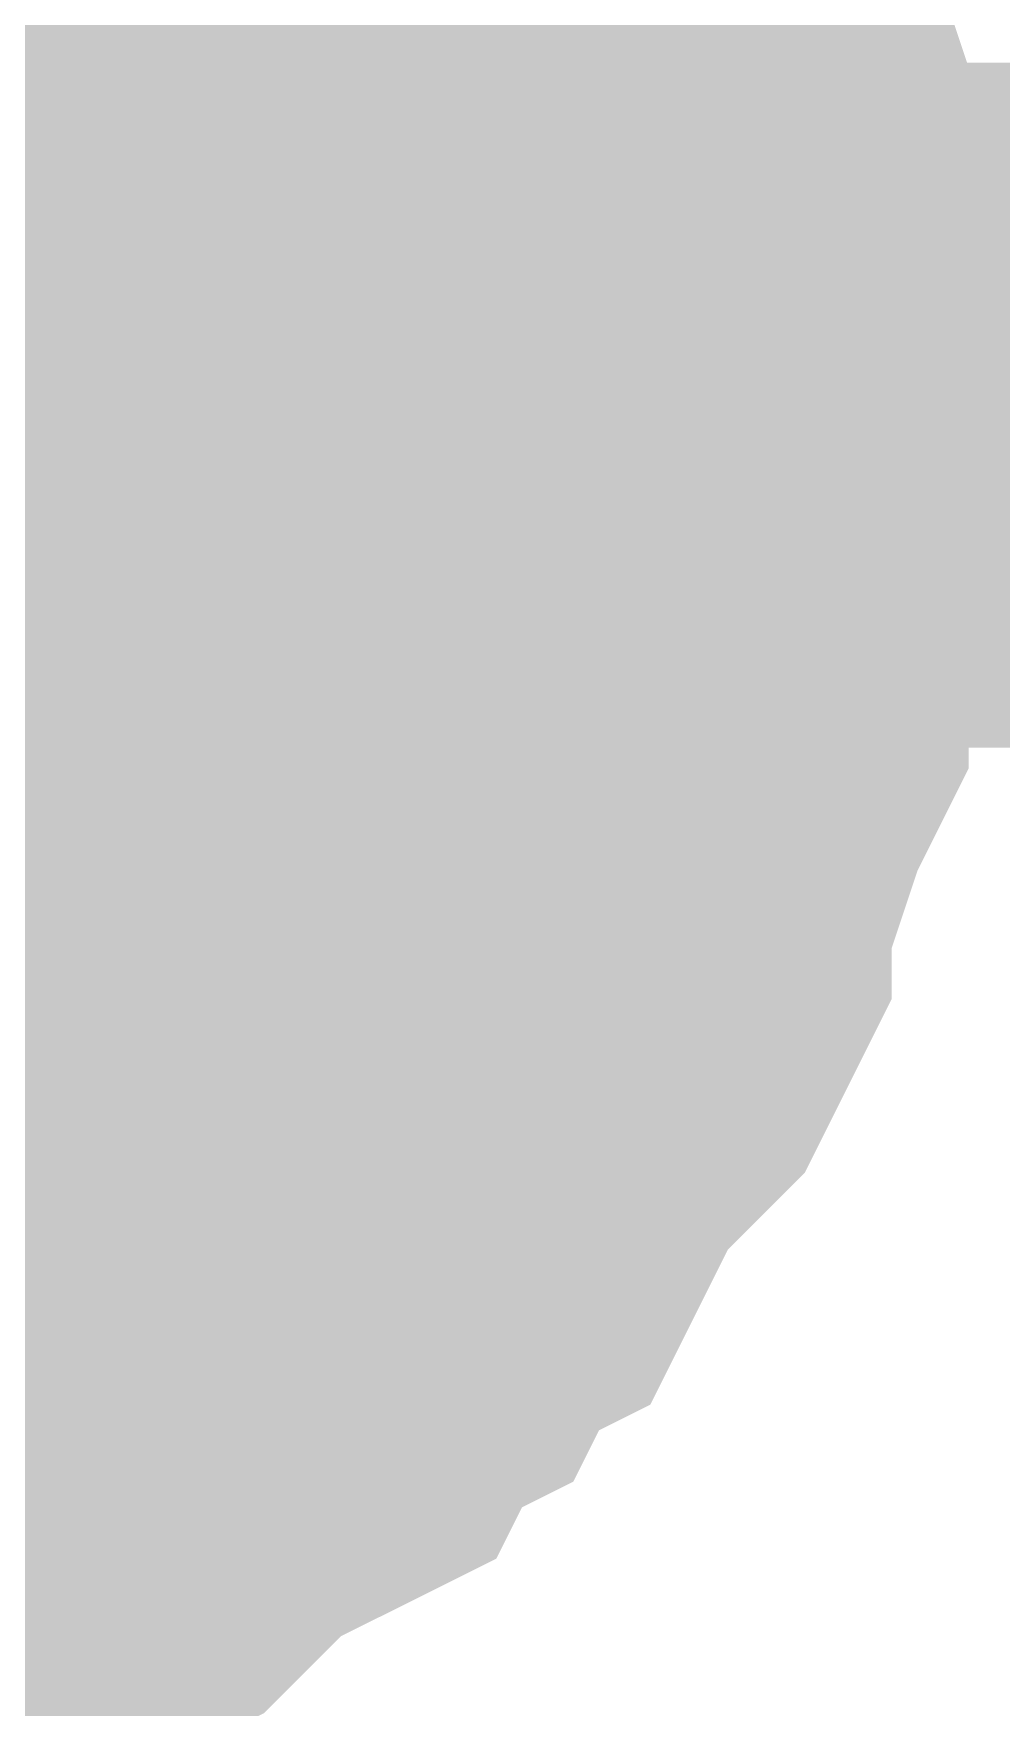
# Model space of a CAD drawing. Header units: inches. Extents: x 0 to 22.3, y 0 to 15.7.
# Drawn here: x 1.10948 to 1.12615, y 4.6774 to 4.70624 of the extents above; entities that cross this region are included whole.
import ezdxf

# ---------------------------------------------------------------- set-up
doc = ezdxf.new("R2010")
doc.units = ezdxf.units.IN
doc.header["$MEASUREMENT"] = 0
doc.layers.add('Sheet', color=255, linetype='Continuous')

msp = doc.modelspace()

# ---------------------------------------------------------------- linework, layer by layer
at = {"layer": 'Sheet'}
msp.add_lwpolyline([(1.09, 4.7, 0.02, 0.02, 1), (1.11, 4.7, 0.02, 0.02, 1)], format="xyseb", close=True, dxfattribs=at)
for points in [[(1.115707, 4.712652, 0.0118, 0.0118, 0), (1.116149, 4.711768, 0.0118, 0.0118, 0), (1.116591, 4.711326, 0.0118, 0.0118, 0), (1.117475, 4.710442, 0.0118, 0.0118, 0), (1.117917, 4.709558, 0.0118, 0.0118, 0), (1.118359, 4.708674, 0.0118, 0.0118, 0), (1.118359, 4.70779, 0.0118, 0.0118, 0), (1.118802, 4.706906, 0.0118, 0.0118, 0), (1.119244, 4.706022, 0.0118, 0.0118, 0), (1.119686, 4.704696, 0.0118, 0.0118, 0), (1.119686, 4.703812, 0.0118, 0.0118, 0), (1.119686, 4.702928, 0.0118, 0.0118, 0), (1.120128, 4.702044, 0.0118, 0.0118, 0), (1.120128, 4.700718, 0.0118, 0.0118, 0), (1.120128, 4.699834, 0.0118, 0.0118, 0)], [(1.115707, 4.712652, 0.0118, 0.0118, 0), (1.116149, 4.711768, 0.0118, 0.0118, 0), (1.116591, 4.711326, 0.0118, 0.0118, 0), (1.117475, 4.710442, 0.0118, 0.0118, 0), (1.117917, 4.709558, 0.0118, 0.0118, 0), (1.118359, 4.708674, 0.0118, 0.0118, 0), (1.118359, 4.70779, 0.0118, 0.0118, 0), (1.118802, 4.706906, 0.0118, 0.0118, 0), (1.119244, 4.706022, 0.0118, 0.0118, 0), (1.119686, 4.704696, 0.0118, 0.0118, 0), (1.119686, 4.703812, 0.0118, 0.0118, 0), (1.119686, 4.702928, 0.0118, 0.0118, 0), (1.120128, 4.702044, 0.0118, 0.0118, 0), (1.120128, 4.700718, 0.0118, 0.0118, 0), (1.120128, 4.699834, 0.0118, 0.0118, 0)], [(1.115707, 4.712652, 0.0118, 0.0118, 0), (1.116149, 4.711768, 0.0118, 0.0118, 0), (1.116591, 4.711326, 0.0118, 0.0118, 0), (1.117475, 4.710442, 0.0118, 0.0118, 0), (1.117917, 4.709558, 0.0118, 0.0118, 0), (1.118359, 4.708674, 0.0118, 0.0118, 0), (1.118359, 4.70779, 0.0118, 0.0118, 0), (1.118802, 4.706906, 0.0118, 0.0118, 0), (1.119244, 4.706022, 0.0118, 0.0118, 0), (1.119686, 4.704696, 0.0118, 0.0118, 0), (1.119686, 4.703812, 0.0118, 0.0118, 0), (1.119686, 4.702928, 0.0118, 0.0118, 0), (1.120128, 4.702044, 0.0118, 0.0118, 0), (1.120128, 4.700718, 0.0118, 0.0118, 0), (1.120128, 4.699834, 0.0118, 0.0118, 0)], [(1.115707, 4.712652, 0.0118, 0.0118, 0), (1.116149, 4.711768, 0.0118, 0.0118, 0), (1.116591, 4.711326, 0.0118, 0.0118, 0), (1.117475, 4.710442, 0.0118, 0.0118, 0), (1.117917, 4.709558, 0.0118, 0.0118, 0), (1.118359, 4.708674, 0.0118, 0.0118, 0), (1.118359, 4.70779, 0.0118, 0.0118, 0), (1.118802, 4.706906, 0.0118, 0.0118, 0), (1.119244, 4.706022, 0.0118, 0.0118, 0), (1.119686, 4.704696, 0.0118, 0.0118, 0), (1.119686, 4.703812, 0.0118, 0.0118, 0), (1.119686, 4.702928, 0.0118, 0.0118, 0), (1.120128, 4.702044, 0.0118, 0.0118, 0), (1.120128, 4.700718, 0.0118, 0.0118, 0), (1.120128, 4.699834, 0.0118, 0.0118, 0)], [(1.115707, 4.712652, 0.0118, 0.0118, 0), (1.116149, 4.711768, 0.0118, 0.0118, 0), (1.116591, 4.711326, 0.0118, 0.0118, 0), (1.117475, 4.710442, 0.0118, 0.0118, 0), (1.117917, 4.709558, 0.0118, 0.0118, 0), (1.118359, 4.708674, 0.0118, 0.0118, 0), (1.118359, 4.70779, 0.0118, 0.0118, 0), (1.118802, 4.706906, 0.0118, 0.0118, 0), (1.119244, 4.706022, 0.0118, 0.0118, 0), (1.119686, 4.704696, 0.0118, 0.0118, 0), (1.119686, 4.703812, 0.0118, 0.0118, 0), (1.119686, 4.702928, 0.0118, 0.0118, 0), (1.120128, 4.702044, 0.0118, 0.0118, 0), (1.120128, 4.700718, 0.0118, 0.0118, 0), (1.120128, 4.699834, 0.0118, 0.0118, 0)], [(1.115707, 4.712652, 0.0118, 0.0118, 0), (1.116149, 4.711768, 0.0118, 0.0118, 0), (1.116591, 4.711326, 0.0118, 0.0118, 0), (1.117475, 4.710442, 0.0118, 0.0118, 0), (1.117917, 4.709558, 0.0118, 0.0118, 0), (1.118359, 4.708674, 0.0118, 0.0118, 0), (1.118359, 4.70779, 0.0118, 0.0118, 0), (1.118802, 4.706906, 0.0118, 0.0118, 0), (1.119244, 4.706022, 0.0118, 0.0118, 0), (1.119686, 4.704696, 0.0118, 0.0118, 0), (1.119686, 4.703812, 0.0118, 0.0118, 0), (1.119686, 4.702928, 0.0118, 0.0118, 0), (1.120128, 4.702044, 0.0118, 0.0118, 0), (1.120128, 4.700718, 0.0118, 0.0118, 0), (1.120128, 4.699834, 0.0118, 0.0118, 0)], [(1.118359, 4.708674, 0.0039, 0.0039, 0), (1.118359, 4.70779, 0.0039, 0.0039, 0), (1.118802, 4.706906, 0.0039, 0.0039, 0), (1.119244, 4.706022, 0.0039, 0.0039, 0), (1.119686, 4.704696, 0.0039, 0.0039, 0), (1.119686, 4.703812, 0.0039, 0.0039, 0), (1.119686, 4.702928, 0.0039, 0.0039, 0), (1.120128, 4.702044, 0.0039, 0.0039, 0), (1.120128, 4.700718, 0.0039, 0.0039, 0), (1.120128, 4.699834, 0.0039, 0.0039, 0)], [(1.118359, 4.708674, 0.0039, 0.0039, 0), (1.118359, 4.70779, 0.0039, 0.0039, 0), (1.118802, 4.706906, 0.0039, 0.0039, 0), (1.119244, 4.706022, 0.0039, 0.0039, 0), (1.119686, 4.704696, 0.0039, 0.0039, 0), (1.119686, 4.703812, 0.0039, 0.0039, 0), (1.119686, 4.702928, 0.0039, 0.0039, 0), (1.120128, 4.702044, 0.0039, 0.0039, 0), (1.120128, 4.700718, 0.0039, 0.0039, 0), (1.120128, 4.699834, 0.0039, 0.0039, 0)], [(1.118359, 4.708674, 0.0039, 0.0039, 0), (1.118359, 4.70779, 0.0039, 0.0039, 0), (1.118802, 4.706906, 0.0039, 0.0039, 0), (1.119244, 4.706022, 0.0039, 0.0039, 0), (1.119686, 4.704696, 0.0039, 0.0039, 0), (1.119686, 4.703812, 0.0039, 0.0039, 0), (1.119686, 4.702928, 0.0039, 0.0039, 0), (1.120128, 4.702044, 0.0039, 0.0039, 0), (1.120128, 4.700718, 0.0039, 0.0039, 0), (1.120128, 4.699834, 0.0039, 0.0039, 0)], [(1.118359, 4.708674, 0.0039, 0.0039, 0), (1.118359, 4.70779, 0.0039, 0.0039, 0), (1.118802, 4.706906, 0.0039, 0.0039, 0), (1.119244, 4.706022, 0.0039, 0.0039, 0), (1.119686, 4.704696, 0.0039, 0.0039, 0), (1.119686, 4.703812, 0.0039, 0.0039, 0), (1.119686, 4.702928, 0.0039, 0.0039, 0), (1.120128, 4.702044, 0.0039, 0.0039, 0), (1.120128, 4.700718, 0.0039, 0.0039, 0), (1.120128, 4.699834, 0.0039, 0.0039, 0)], [(1.118359, 4.708674, 0.0039, 0.0039, 0), (1.118359, 4.70779, 0.0039, 0.0039, 0), (1.118802, 4.706906, 0.0039, 0.0039, 0), (1.119244, 4.706022, 0.0039, 0.0039, 0), (1.119686, 4.704696, 0.0039, 0.0039, 0), (1.119686, 4.703812, 0.0039, 0.0039, 0), (1.119686, 4.702928, 0.0039, 0.0039, 0), (1.120128, 4.702044, 0.0039, 0.0039, 0), (1.120128, 4.700718, 0.0039, 0.0039, 0), (1.120128, 4.699834, 0.0039, 0.0039, 0)], [(1.118359, 4.708674, 0.0039, 0.0039, 0), (1.118359, 4.70779, 0.0039, 0.0039, 0), (1.118802, 4.706906, 0.0039, 0.0039, 0), (1.119244, 4.706022, 0.0039, 0.0039, 0), (1.119686, 4.704696, 0.0039, 0.0039, 0), (1.119686, 4.703812, 0.0039, 0.0039, 0), (1.119686, 4.702928, 0.0039, 0.0039, 0), (1.120128, 4.702044, 0.0039, 0.0039, 0), (1.120128, 4.700718, 0.0039, 0.0039, 0), (1.120128, 4.699834, 0.0039, 0.0039, 0)], [(1.100236, 4.699834, 0.0118, 0.0118, 0), (1.700083, 4.699834, 0.0118, 0.0118, 0), (1.700083, 3.900248, 0.0118, 0.0118, 0), (2.000228, 3.900248, 0.0118, 0.0118, 0), (3.000121, 3.900248, 0.0118, 0.0118, 0), (3.000121, 4.000141, 0.0118, 0.0118, 0)], [(1.120128, 4.699834, 0.0118, 0.0118, 0), (1.120128, 4.69895, 0.0118, 0.0118, 0), (1.120128, 4.697624, 0.0118, 0.0118, 0), (1.119686, 4.69674, 0.0118, 0.0118, 0), (1.119686, 4.695856, 0.0118, 0.0118, 0), (1.119686, 4.694972, 0.0118, 0.0118, 0), (1.119244, 4.694088, 0.0118, 0.0118, 0), (1.118802, 4.692762, 0.0118, 0.0118, 0), (1.118359, 4.691878, 0.0118, 0.0118, 0), (1.118359, 4.690994, 0.0118, 0.0118, 0), (1.117917, 4.69011, 0.0118, 0.0118, 0), (1.117475, 4.689668, 0.0118, 0.0118, 0), (1.116591, 4.688784, 0.0118, 0.0118, 0), (1.116149, 4.6879, 0.0118, 0.0118, 0), (1.115707, 4.687016, 0.0118, 0.0118, 0), (1.114823, 4.686574, 0.0118, 0.0118, 0), (1.114381, 4.68569, 0.0118, 0.0118, 0), (1.113497, 4.685248, 0.0118, 0.0118, 0), (1.113055, 4.684364, 0.0118, 0.0118, 0), (1.112171, 4.683922, 0.0118, 0.0118, 0), (1.111287, 4.68348, 0.0118, 0.0118, 0), (1.110403, 4.682596, 0.0118, 0.0118, 0), (1.109961, 4.682154, 0.0118, 0.0118, 0), (1.109077, 4.681712, 0.0118, 0.0118, 0), (1.108193, 4.681712, 0.0118, 0.0118, 0), (1.107309, 4.68127, 0.0118, 0.0118, 0), (1.105982, 4.680828, 0.0118, 0.0118, 0), (1.105098, 4.680386, 0.0118, 0.0118, 0), (1.104214, 4.680386, 0.0118, 0.0118, 0), (1.10333, 4.680386, 0.0118, 0.0118, 0)], [(1.120128, 4.699834, 0.0118, 0.0118, 0), (1.120128, 4.69895, 0.0118, 0.0118, 0), (1.120128, 4.697624, 0.0118, 0.0118, 0), (1.119686, 4.69674, 0.0118, 0.0118, 0), (1.119686, 4.695856, 0.0118, 0.0118, 0), (1.119686, 4.694972, 0.0118, 0.0118, 0), (1.119244, 4.694088, 0.0118, 0.0118, 0), (1.118802, 4.692762, 0.0118, 0.0118, 0), (1.118359, 4.691878, 0.0118, 0.0118, 0), (1.118359, 4.690994, 0.0118, 0.0118, 0), (1.117917, 4.69011, 0.0118, 0.0118, 0), (1.117475, 4.689668, 0.0118, 0.0118, 0), (1.116591, 4.688784, 0.0118, 0.0118, 0), (1.116149, 4.6879, 0.0118, 0.0118, 0), (1.115707, 4.687016, 0.0118, 0.0118, 0), (1.114823, 4.686574, 0.0118, 0.0118, 0), (1.114381, 4.68569, 0.0118, 0.0118, 0), (1.113497, 4.685248, 0.0118, 0.0118, 0), (1.113055, 4.684364, 0.0118, 0.0118, 0), (1.112171, 4.683922, 0.0118, 0.0118, 0), (1.111287, 4.68348, 0.0118, 0.0118, 0), (1.110403, 4.682596, 0.0118, 0.0118, 0), (1.109961, 4.682154, 0.0118, 0.0118, 0), (1.109077, 4.681712, 0.0118, 0.0118, 0), (1.108193, 4.681712, 0.0118, 0.0118, 0), (1.107309, 4.68127, 0.0118, 0.0118, 0), (1.105982, 4.680828, 0.0118, 0.0118, 0), (1.105098, 4.680386, 0.0118, 0.0118, 0), (1.104214, 4.680386, 0.0118, 0.0118, 0), (1.10333, 4.680386, 0.0118, 0.0118, 0)], [(1.120128, 4.699834, 0.0118, 0.0118, 0), (1.120128, 4.69895, 0.0118, 0.0118, 0), (1.120128, 4.697624, 0.0118, 0.0118, 0), (1.119686, 4.69674, 0.0118, 0.0118, 0), (1.119686, 4.695856, 0.0118, 0.0118, 0), (1.119686, 4.694972, 0.0118, 0.0118, 0), (1.119244, 4.694088, 0.0118, 0.0118, 0), (1.118802, 4.692762, 0.0118, 0.0118, 0), (1.118359, 4.691878, 0.0118, 0.0118, 0), (1.118359, 4.690994, 0.0118, 0.0118, 0), (1.117917, 4.69011, 0.0118, 0.0118, 0), (1.117475, 4.689668, 0.0118, 0.0118, 0), (1.116591, 4.688784, 0.0118, 0.0118, 0), (1.116149, 4.6879, 0.0118, 0.0118, 0), (1.115707, 4.687016, 0.0118, 0.0118, 0), (1.114823, 4.686574, 0.0118, 0.0118, 0), (1.114381, 4.68569, 0.0118, 0.0118, 0), (1.113497, 4.685248, 0.0118, 0.0118, 0), (1.113055, 4.684364, 0.0118, 0.0118, 0), (1.112171, 4.683922, 0.0118, 0.0118, 0), (1.111287, 4.68348, 0.0118, 0.0118, 0), (1.110403, 4.682596, 0.0118, 0.0118, 0), (1.109961, 4.682154, 0.0118, 0.0118, 0), (1.109077, 4.681712, 0.0118, 0.0118, 0), (1.108193, 4.681712, 0.0118, 0.0118, 0), (1.107309, 4.68127, 0.0118, 0.0118, 0), (1.105982, 4.680828, 0.0118, 0.0118, 0), (1.105098, 4.680386, 0.0118, 0.0118, 0), (1.104214, 4.680386, 0.0118, 0.0118, 0), (1.10333, 4.680386, 0.0118, 0.0118, 0)], [(1.120128, 4.699834, 0.0118, 0.0118, 0), (1.120128, 4.69895, 0.0118, 0.0118, 0), (1.120128, 4.697624, 0.0118, 0.0118, 0), (1.119686, 4.69674, 0.0118, 0.0118, 0), (1.119686, 4.695856, 0.0118, 0.0118, 0), (1.119686, 4.694972, 0.0118, 0.0118, 0), (1.119244, 4.694088, 0.0118, 0.0118, 0), (1.118802, 4.692762, 0.0118, 0.0118, 0), (1.118359, 4.691878, 0.0118, 0.0118, 0), (1.118359, 4.690994, 0.0118, 0.0118, 0), (1.117917, 4.69011, 0.0118, 0.0118, 0), (1.117475, 4.689668, 0.0118, 0.0118, 0), (1.116591, 4.688784, 0.0118, 0.0118, 0), (1.116149, 4.6879, 0.0118, 0.0118, 0), (1.115707, 4.687016, 0.0118, 0.0118, 0), (1.114823, 4.686574, 0.0118, 0.0118, 0), (1.114381, 4.68569, 0.0118, 0.0118, 0), (1.113497, 4.685248, 0.0118, 0.0118, 0), (1.113055, 4.684364, 0.0118, 0.0118, 0), (1.112171, 4.683922, 0.0118, 0.0118, 0), (1.111287, 4.68348, 0.0118, 0.0118, 0), (1.110403, 4.682596, 0.0118, 0.0118, 0), (1.109961, 4.682154, 0.0118, 0.0118, 0), (1.109077, 4.681712, 0.0118, 0.0118, 0), (1.108193, 4.681712, 0.0118, 0.0118, 0), (1.107309, 4.68127, 0.0118, 0.0118, 0), (1.105982, 4.680828, 0.0118, 0.0118, 0), (1.105098, 4.680386, 0.0118, 0.0118, 0), (1.104214, 4.680386, 0.0118, 0.0118, 0), (1.10333, 4.680386, 0.0118, 0.0118, 0)], [(1.120128, 4.699834, 0.0118, 0.0118, 0), (1.120128, 4.69895, 0.0118, 0.0118, 0), (1.120128, 4.697624, 0.0118, 0.0118, 0), (1.119686, 4.69674, 0.0118, 0.0118, 0), (1.119686, 4.695856, 0.0118, 0.0118, 0), (1.119686, 4.694972, 0.0118, 0.0118, 0), (1.119244, 4.694088, 0.0118, 0.0118, 0), (1.118802, 4.692762, 0.0118, 0.0118, 0), (1.118359, 4.691878, 0.0118, 0.0118, 0), (1.118359, 4.690994, 0.0118, 0.0118, 0), (1.117917, 4.69011, 0.0118, 0.0118, 0), (1.117475, 4.689668, 0.0118, 0.0118, 0), (1.116591, 4.688784, 0.0118, 0.0118, 0), (1.116149, 4.6879, 0.0118, 0.0118, 0), (1.115707, 4.687016, 0.0118, 0.0118, 0), (1.114823, 4.686574, 0.0118, 0.0118, 0), (1.114381, 4.68569, 0.0118, 0.0118, 0), (1.113497, 4.685248, 0.0118, 0.0118, 0), (1.113055, 4.684364, 0.0118, 0.0118, 0), (1.112171, 4.683922, 0.0118, 0.0118, 0), (1.111287, 4.68348, 0.0118, 0.0118, 0), (1.110403, 4.682596, 0.0118, 0.0118, 0), (1.109961, 4.682154, 0.0118, 0.0118, 0), (1.109077, 4.681712, 0.0118, 0.0118, 0), (1.108193, 4.681712, 0.0118, 0.0118, 0), (1.107309, 4.68127, 0.0118, 0.0118, 0), (1.105982, 4.680828, 0.0118, 0.0118, 0), (1.105098, 4.680386, 0.0118, 0.0118, 0), (1.104214, 4.680386, 0.0118, 0.0118, 0), (1.10333, 4.680386, 0.0118, 0.0118, 0)], [(1.120128, 4.699834, 0.0118, 0.0118, 0), (1.120128, 4.69895, 0.0118, 0.0118, 0), (1.120128, 4.697624, 0.0118, 0.0118, 0), (1.119686, 4.69674, 0.0118, 0.0118, 0), (1.119686, 4.695856, 0.0118, 0.0118, 0), (1.119686, 4.694972, 0.0118, 0.0118, 0), (1.119244, 4.694088, 0.0118, 0.0118, 0), (1.118802, 4.692762, 0.0118, 0.0118, 0), (1.118359, 4.691878, 0.0118, 0.0118, 0), (1.118359, 4.690994, 0.0118, 0.0118, 0), (1.117917, 4.69011, 0.0118, 0.0118, 0), (1.117475, 4.689668, 0.0118, 0.0118, 0), (1.116591, 4.688784, 0.0118, 0.0118, 0), (1.116149, 4.6879, 0.0118, 0.0118, 0), (1.115707, 4.687016, 0.0118, 0.0118, 0), (1.114823, 4.686574, 0.0118, 0.0118, 0), (1.114381, 4.68569, 0.0118, 0.0118, 0), (1.113497, 4.685248, 0.0118, 0.0118, 0), (1.113055, 4.684364, 0.0118, 0.0118, 0), (1.112171, 4.683922, 0.0118, 0.0118, 0), (1.111287, 4.68348, 0.0118, 0.0118, 0), (1.110403, 4.682596, 0.0118, 0.0118, 0), (1.109961, 4.682154, 0.0118, 0.0118, 0), (1.109077, 4.681712, 0.0118, 0.0118, 0), (1.108193, 4.681712, 0.0118, 0.0118, 0), (1.107309, 4.68127, 0.0118, 0.0118, 0), (1.105982, 4.680828, 0.0118, 0.0118, 0), (1.105098, 4.680386, 0.0118, 0.0118, 0), (1.104214, 4.680386, 0.0118, 0.0118, 0), (1.10333, 4.680386, 0.0118, 0.0118, 0)], [(1.120128, 4.699834, 0.0118, 0.0118, 0), (1.120128, 4.699834, 0.0118, 0.0118, 0), (1.120128, 4.699834, 0.0118, 0.0118, 0), (1.120128, 4.699834, 0.0118, 0.0118, 0), (1.120128, 4.699834, 0.0118, 0.0118, 0), (1.120128, 4.699834, 0.0118, 0.0118, 0), (1.120128, 4.699834, 0.0118, 0.0118, 0), (1.120128, 4.699834, 0.0118, 0.0118, 0), (1.120128, 4.699834, 0.0118, 0.0118, 0), (1.120128, 4.699834, 0.0118, 0.0118, 0), (1.120128, 4.699834, 0.0118, 0.0118, 0), (1.120128, 4.699834, 0.0118, 0.0118, 0), (1.120128, 4.699834, 0.0118, 0.0118, 0), (1.120128, 4.699834, 0.0118, 0.0118, 0), (1.120128, 4.699834, 0.0118, 0.0118, 0), (1.120128, 4.699834, 0.0118, 0.0118, 0), (1.120128, 4.699834, 0.0118, 0.0118, 0), (1.120128, 4.699834, 0.0118, 0.0118, 0), (1.120128, 4.699834, 0.0118, 0.0118, 0), (1.120128, 4.699834, 0.0118, 0.0118, 0), (1.120128, 4.699834, 0.0118, 0.0118, 0), (1.120128, 4.699834, 0.0118, 0.0118, 0), (1.120128, 4.699834, 0.0118, 0.0118, 0), (1.120128, 4.699834, 0.0118, 0.0118, 0), (1.120128, 4.699834, 0.0118, 0.0118, 0), (1.120128, 4.699834, 0.0118, 0.0118, 0), (1.120128, 4.699834, 0.0118, 0.0118, 0), (1.120128, 4.699834, 0.0118, 0.0118, 0), (1.120128, 4.699834, 0.0118, 0.0118, 0), (1.120128, 4.699834, 0.0118, 0.0118, 0), (1.120128, 4.699834, 0.0118, 0.0118, 0), (1.120128, 4.699834, 0.0118, 0.0118, 0), (1.120128, 4.699834, 0.0118, 0.0118, 0)], [(1.120128, 4.699834, 0.0118, 0.0118, 0), (1.120128, 4.699834, 0.0118, 0.0118, 0)], [(1.120128, 4.699834, 0.0118, 0.0118, 0), (1.120128, 4.699834, 0.0118, 0.0118, 0), (1.120128, 4.699834, 0.0118, 0.0118, 0), (1.120128, 4.699834, 0.0118, 0.0118, 0), (1.120128, 4.699834, 0.0118, 0.0118, 0), (1.120128, 4.699834, 0.0118, 0.0118, 0), (1.120128, 4.699834, 0.0118, 0.0118, 0), (1.120128, 4.699834, 0.0118, 0.0118, 0), (1.120128, 4.699834, 0.0118, 0.0118, 0), (1.120128, 4.699834, 0.0118, 0.0118, 0), (1.120128, 4.699834, 0.0118, 0.0118, 0), (1.120128, 4.699834, 0.0118, 0.0118, 0), (1.120128, 4.699834, 0.0118, 0.0118, 0), (1.120128, 4.699834, 0.0118, 0.0118, 0), (1.120128, 4.699834, 0.0118, 0.0118, 0), (1.120128, 4.699834, 0.0118, 0.0118, 0), (1.120128, 4.699834, 0.0118, 0.0118, 0), (1.120128, 4.699834, 0.0118, 0.0118, 0), (1.120128, 4.699834, 0.0118, 0.0118, 0), (1.120128, 4.699834, 0.0118, 0.0118, 0), (1.120128, 4.699834, 0.0118, 0.0118, 0), (1.120128, 4.699834, 0.0118, 0.0118, 0), (1.120128, 4.699834, 0.0118, 0.0118, 0), (1.120128, 4.699834, 0.0118, 0.0118, 0), (1.120128, 4.699834, 0.0118, 0.0118, 0), (1.120128, 4.699834, 0.0118, 0.0118, 0), (1.120128, 4.699834, 0.0118, 0.0118, 0), (1.120128, 4.699834, 0.0118, 0.0118, 0), (1.120128, 4.699834, 0.0118, 0.0118, 0), (1.120128, 4.699834, 0.0118, 0.0118, 0), (1.120128, 4.699834, 0.0118, 0.0118, 0), (1.120128, 4.699834, 0.0118, 0.0118, 0), (1.120128, 4.699834, 0.0118, 0.0118, 0)], [(1.120128, 4.699834, 0.0118, 0.0118, 0), (1.120128, 4.699834, 0.0118, 0.0118, 0)], [(1.120128, 4.699834, 0.0118, 0.0118, 0), (1.120128, 4.699834, 0.0118, 0.0118, 0), (1.120128, 4.699834, 0.0118, 0.0118, 0), (1.120128, 4.699834, 0.0118, 0.0118, 0), (1.120128, 4.699834, 0.0118, 0.0118, 0), (1.120128, 4.699834, 0.0118, 0.0118, 0), (1.120128, 4.699834, 0.0118, 0.0118, 0), (1.120128, 4.699834, 0.0118, 0.0118, 0), (1.120128, 4.699834, 0.0118, 0.0118, 0), (1.120128, 4.699834, 0.0118, 0.0118, 0), (1.120128, 4.699834, 0.0118, 0.0118, 0), (1.120128, 4.699834, 0.0118, 0.0118, 0), (1.120128, 4.699834, 0.0118, 0.0118, 0), (1.120128, 4.699834, 0.0118, 0.0118, 0), (1.120128, 4.699834, 0.0118, 0.0118, 0), (1.120128, 4.699834, 0.0118, 0.0118, 0), (1.120128, 4.699834, 0.0118, 0.0118, 0), (1.120128, 4.699834, 0.0118, 0.0118, 0), (1.120128, 4.699834, 0.0118, 0.0118, 0), (1.120128, 4.699834, 0.0118, 0.0118, 0), (1.120128, 4.699834, 0.0118, 0.0118, 0), (1.120128, 4.699834, 0.0118, 0.0118, 0), (1.120128, 4.699834, 0.0118, 0.0118, 0), (1.120128, 4.699834, 0.0118, 0.0118, 0), (1.120128, 4.699834, 0.0118, 0.0118, 0), (1.120128, 4.699834, 0.0118, 0.0118, 0), (1.120128, 4.699834, 0.0118, 0.0118, 0), (1.120128, 4.699834, 0.0118, 0.0118, 0), (1.120128, 4.699834, 0.0118, 0.0118, 0), (1.120128, 4.699834, 0.0118, 0.0118, 0), (1.120128, 4.699834, 0.0118, 0.0118, 0), (1.120128, 4.699834, 0.0118, 0.0118, 0), (1.120128, 4.699834, 0.0118, 0.0118, 0)], [(1.120128, 4.699834, 0.0118, 0.0118, 0), (1.120128, 4.699834, 0.0118, 0.0118, 0)], [(1.120128, 4.699834, 0.0118, 0.0118, 0), (1.120128, 4.699834, 0.0118, 0.0118, 0), (1.120128, 4.699834, 0.0118, 0.0118, 0), (1.120128, 4.699834, 0.0118, 0.0118, 0), (1.120128, 4.699834, 0.0118, 0.0118, 0), (1.120128, 4.699834, 0.0118, 0.0118, 0), (1.120128, 4.699834, 0.0118, 0.0118, 0), (1.120128, 4.699834, 0.0118, 0.0118, 0), (1.120128, 4.699834, 0.0118, 0.0118, 0), (1.120128, 4.699834, 0.0118, 0.0118, 0), (1.120128, 4.699834, 0.0118, 0.0118, 0), (1.120128, 4.699834, 0.0118, 0.0118, 0), (1.120128, 4.699834, 0.0118, 0.0118, 0), (1.120128, 4.699834, 0.0118, 0.0118, 0), (1.120128, 4.699834, 0.0118, 0.0118, 0), (1.120128, 4.699834, 0.0118, 0.0118, 0), (1.120128, 4.699834, 0.0118, 0.0118, 0), (1.120128, 4.699834, 0.0118, 0.0118, 0), (1.120128, 4.699834, 0.0118, 0.0118, 0), (1.120128, 4.699834, 0.0118, 0.0118, 0), (1.120128, 4.699834, 0.0118, 0.0118, 0), (1.120128, 4.699834, 0.0118, 0.0118, 0), (1.120128, 4.699834, 0.0118, 0.0118, 0), (1.120128, 4.699834, 0.0118, 0.0118, 0), (1.120128, 4.699834, 0.0118, 0.0118, 0), (1.120128, 4.699834, 0.0118, 0.0118, 0), (1.120128, 4.699834, 0.0118, 0.0118, 0), (1.120128, 4.699834, 0.0118, 0.0118, 0), (1.120128, 4.699834, 0.0118, 0.0118, 0), (1.120128, 4.699834, 0.0118, 0.0118, 0), (1.120128, 4.699834, 0.0118, 0.0118, 0), (1.120128, 4.699834, 0.0118, 0.0118, 0), (1.120128, 4.699834, 0.0118, 0.0118, 0)], [(1.120128, 4.699834, 0.0118, 0.0118, 0), (1.120128, 4.699834, 0.0118, 0.0118, 0)], [(1.120128, 4.699834, 0.0118, 0.0118, 0), (1.120128, 4.699834, 0.0118, 0.0118, 0), (1.120128, 4.699834, 0.0118, 0.0118, 0), (1.120128, 4.699834, 0.0118, 0.0118, 0), (1.120128, 4.699834, 0.0118, 0.0118, 0), (1.120128, 4.699834, 0.0118, 0.0118, 0), (1.120128, 4.699834, 0.0118, 0.0118, 0), (1.120128, 4.699834, 0.0118, 0.0118, 0), (1.120128, 4.699834, 0.0118, 0.0118, 0), (1.120128, 4.699834, 0.0118, 0.0118, 0), (1.120128, 4.699834, 0.0118, 0.0118, 0), (1.120128, 4.699834, 0.0118, 0.0118, 0), (1.120128, 4.699834, 0.0118, 0.0118, 0), (1.120128, 4.699834, 0.0118, 0.0118, 0), (1.120128, 4.699834, 0.0118, 0.0118, 0), (1.120128, 4.699834, 0.0118, 0.0118, 0), (1.120128, 4.699834, 0.0118, 0.0118, 0), (1.120128, 4.699834, 0.0118, 0.0118, 0), (1.120128, 4.699834, 0.0118, 0.0118, 0), (1.120128, 4.699834, 0.0118, 0.0118, 0), (1.120128, 4.699834, 0.0118, 0.0118, 0), (1.120128, 4.699834, 0.0118, 0.0118, 0), (1.120128, 4.699834, 0.0118, 0.0118, 0), (1.120128, 4.699834, 0.0118, 0.0118, 0), (1.120128, 4.699834, 0.0118, 0.0118, 0), (1.120128, 4.699834, 0.0118, 0.0118, 0), (1.120128, 4.699834, 0.0118, 0.0118, 0), (1.120128, 4.699834, 0.0118, 0.0118, 0), (1.120128, 4.699834, 0.0118, 0.0118, 0), (1.120128, 4.699834, 0.0118, 0.0118, 0), (1.120128, 4.699834, 0.0118, 0.0118, 0), (1.120128, 4.699834, 0.0118, 0.0118, 0), (1.120128, 4.699834, 0.0118, 0.0118, 0)], [(1.120128, 4.699834, 0.0118, 0.0118, 0), (1.120128, 4.699834, 0.0118, 0.0118, 0)], [(1.120128, 4.699834, 0.0118, 0.0118, 0), (1.120128, 4.699834, 0.0118, 0.0118, 0), (1.120128, 4.699834, 0.0118, 0.0118, 0), (1.120128, 4.699834, 0.0118, 0.0118, 0), (1.120128, 4.699834, 0.0118, 0.0118, 0), (1.120128, 4.699834, 0.0118, 0.0118, 0), (1.120128, 4.699834, 0.0118, 0.0118, 0), (1.120128, 4.699834, 0.0118, 0.0118, 0), (1.120128, 4.699834, 0.0118, 0.0118, 0), (1.120128, 4.699834, 0.0118, 0.0118, 0), (1.120128, 4.699834, 0.0118, 0.0118, 0), (1.120128, 4.699834, 0.0118, 0.0118, 0), (1.120128, 4.699834, 0.0118, 0.0118, 0), (1.120128, 4.699834, 0.0118, 0.0118, 0), (1.120128, 4.699834, 0.0118, 0.0118, 0), (1.120128, 4.699834, 0.0118, 0.0118, 0), (1.120128, 4.699834, 0.0118, 0.0118, 0), (1.120128, 4.699834, 0.0118, 0.0118, 0), (1.120128, 4.699834, 0.0118, 0.0118, 0), (1.120128, 4.699834, 0.0118, 0.0118, 0), (1.120128, 4.699834, 0.0118, 0.0118, 0), (1.120128, 4.699834, 0.0118, 0.0118, 0), (1.120128, 4.699834, 0.0118, 0.0118, 0), (1.120128, 4.699834, 0.0118, 0.0118, 0), (1.120128, 4.699834, 0.0118, 0.0118, 0), (1.120128, 4.699834, 0.0118, 0.0118, 0), (1.120128, 4.699834, 0.0118, 0.0118, 0), (1.120128, 4.699834, 0.0118, 0.0118, 0), (1.120128, 4.699834, 0.0118, 0.0118, 0), (1.120128, 4.699834, 0.0118, 0.0118, 0), (1.120128, 4.699834, 0.0118, 0.0118, 0), (1.120128, 4.699834, 0.0118, 0.0118, 0), (1.120128, 4.699834, 0.0118, 0.0118, 0)], [(1.120128, 4.699834, 0.0118, 0.0118, 0), (1.120128, 4.699834, 0.0118, 0.0118, 0)], [(1.120128, 4.699834, 0.0039, 0.0039, 0), (1.120128, 4.69895, 0.0039, 0.0039, 0), (1.120128, 4.697624, 0.0039, 0.0039, 0), (1.119686, 4.69674, 0.0039, 0.0039, 0), (1.119686, 4.695856, 0.0039, 0.0039, 0), (1.119686, 4.694972, 0.0039, 0.0039, 0), (1.119244, 4.694088, 0.0039, 0.0039, 0), (1.118802, 4.692762, 0.0039, 0.0039, 0), (1.118359, 4.691878, 0.0039, 0.0039, 0), (1.118359, 4.690994, 0.0039, 0.0039, 0), (1.117917, 4.69011, 0.0039, 0.0039, 0), (1.117475, 4.689668, 0.0039, 0.0039, 0), (1.116591, 4.688784, 0.0039, 0.0039, 0), (1.116149, 4.6879, 0.0039, 0.0039, 0), (1.115707, 4.687016, 0.0039, 0.0039, 0), (1.114823, 4.686574, 0.0039, 0.0039, 0), (1.114381, 4.68569, 0.0039, 0.0039, 0), (1.113497, 4.685248, 0.0039, 0.0039, 0), (1.113055, 4.684364, 0.0039, 0.0039, 0), (1.112171, 4.683922, 0.0039, 0.0039, 0), (1.111287, 4.68348, 0.0039, 0.0039, 0), (1.110403, 4.682596, 0.0039, 0.0039, 0), (1.109961, 4.682154, 0.0039, 0.0039, 0), (1.109077, 4.681712, 0.0039, 0.0039, 0), (1.108193, 4.681712, 0.0039, 0.0039, 0), (1.107309, 4.68127, 0.0039, 0.0039, 0)], [(1.120128, 4.699834, 0.0039, 0.0039, 0), (1.120128, 4.69895, 0.0039, 0.0039, 0), (1.120128, 4.697624, 0.0039, 0.0039, 0), (1.119686, 4.69674, 0.0039, 0.0039, 0), (1.119686, 4.695856, 0.0039, 0.0039, 0), (1.119686, 4.694972, 0.0039, 0.0039, 0), (1.119244, 4.694088, 0.0039, 0.0039, 0), (1.118802, 4.692762, 0.0039, 0.0039, 0), (1.118359, 4.691878, 0.0039, 0.0039, 0), (1.118359, 4.690994, 0.0039, 0.0039, 0), (1.117917, 4.69011, 0.0039, 0.0039, 0), (1.117475, 4.689668, 0.0039, 0.0039, 0), (1.116591, 4.688784, 0.0039, 0.0039, 0), (1.116149, 4.6879, 0.0039, 0.0039, 0), (1.115707, 4.687016, 0.0039, 0.0039, 0), (1.114823, 4.686574, 0.0039, 0.0039, 0), (1.114381, 4.68569, 0.0039, 0.0039, 0), (1.113497, 4.685248, 0.0039, 0.0039, 0), (1.113055, 4.684364, 0.0039, 0.0039, 0), (1.112171, 4.683922, 0.0039, 0.0039, 0), (1.111287, 4.68348, 0.0039, 0.0039, 0), (1.110403, 4.682596, 0.0039, 0.0039, 0), (1.109961, 4.682154, 0.0039, 0.0039, 0), (1.109077, 4.681712, 0.0039, 0.0039, 0), (1.108193, 4.681712, 0.0039, 0.0039, 0), (1.107309, 4.68127, 0.0039, 0.0039, 0)], [(1.120128, 4.699834, 0.0039, 0.0039, 0), (1.120128, 4.69895, 0.0039, 0.0039, 0), (1.120128, 4.697624, 0.0039, 0.0039, 0), (1.119686, 4.69674, 0.0039, 0.0039, 0), (1.119686, 4.695856, 0.0039, 0.0039, 0), (1.119686, 4.694972, 0.0039, 0.0039, 0), (1.119244, 4.694088, 0.0039, 0.0039, 0), (1.118802, 4.692762, 0.0039, 0.0039, 0), (1.118359, 4.691878, 0.0039, 0.0039, 0), (1.118359, 4.690994, 0.0039, 0.0039, 0), (1.117917, 4.69011, 0.0039, 0.0039, 0), (1.117475, 4.689668, 0.0039, 0.0039, 0), (1.116591, 4.688784, 0.0039, 0.0039, 0), (1.116149, 4.6879, 0.0039, 0.0039, 0), (1.115707, 4.687016, 0.0039, 0.0039, 0), (1.114823, 4.686574, 0.0039, 0.0039, 0), (1.114381, 4.68569, 0.0039, 0.0039, 0), (1.113497, 4.685248, 0.0039, 0.0039, 0), (1.113055, 4.684364, 0.0039, 0.0039, 0), (1.112171, 4.683922, 0.0039, 0.0039, 0), (1.111287, 4.68348, 0.0039, 0.0039, 0), (1.110403, 4.682596, 0.0039, 0.0039, 0), (1.109961, 4.682154, 0.0039, 0.0039, 0), (1.109077, 4.681712, 0.0039, 0.0039, 0), (1.108193, 4.681712, 0.0039, 0.0039, 0), (1.107309, 4.68127, 0.0039, 0.0039, 0)], [(1.120128, 4.699834, 0.0039, 0.0039, 0), (1.120128, 4.69895, 0.0039, 0.0039, 0), (1.120128, 4.697624, 0.0039, 0.0039, 0), (1.119686, 4.69674, 0.0039, 0.0039, 0), (1.119686, 4.695856, 0.0039, 0.0039, 0), (1.119686, 4.694972, 0.0039, 0.0039, 0), (1.119244, 4.694088, 0.0039, 0.0039, 0), (1.118802, 4.692762, 0.0039, 0.0039, 0), (1.118359, 4.691878, 0.0039, 0.0039, 0), (1.118359, 4.690994, 0.0039, 0.0039, 0), (1.117917, 4.69011, 0.0039, 0.0039, 0), (1.117475, 4.689668, 0.0039, 0.0039, 0), (1.116591, 4.688784, 0.0039, 0.0039, 0), (1.116149, 4.6879, 0.0039, 0.0039, 0), (1.115707, 4.687016, 0.0039, 0.0039, 0), (1.114823, 4.686574, 0.0039, 0.0039, 0), (1.114381, 4.68569, 0.0039, 0.0039, 0), (1.113497, 4.685248, 0.0039, 0.0039, 0), (1.113055, 4.684364, 0.0039, 0.0039, 0), (1.112171, 4.683922, 0.0039, 0.0039, 0), (1.111287, 4.68348, 0.0039, 0.0039, 0), (1.110403, 4.682596, 0.0039, 0.0039, 0), (1.109961, 4.682154, 0.0039, 0.0039, 0), (1.109077, 4.681712, 0.0039, 0.0039, 0), (1.108193, 4.681712, 0.0039, 0.0039, 0), (1.107309, 4.68127, 0.0039, 0.0039, 0)], [(1.120128, 4.699834, 0.0039, 0.0039, 0), (1.120128, 4.69895, 0.0039, 0.0039, 0), (1.120128, 4.697624, 0.0039, 0.0039, 0), (1.119686, 4.69674, 0.0039, 0.0039, 0), (1.119686, 4.695856, 0.0039, 0.0039, 0), (1.119686, 4.694972, 0.0039, 0.0039, 0), (1.119244, 4.694088, 0.0039, 0.0039, 0), (1.118802, 4.692762, 0.0039, 0.0039, 0), (1.118359, 4.691878, 0.0039, 0.0039, 0), (1.118359, 4.690994, 0.0039, 0.0039, 0), (1.117917, 4.69011, 0.0039, 0.0039, 0), (1.117475, 4.689668, 0.0039, 0.0039, 0), (1.116591, 4.688784, 0.0039, 0.0039, 0), (1.116149, 4.6879, 0.0039, 0.0039, 0), (1.115707, 4.687016, 0.0039, 0.0039, 0), (1.114823, 4.686574, 0.0039, 0.0039, 0), (1.114381, 4.68569, 0.0039, 0.0039, 0), (1.113497, 4.685248, 0.0039, 0.0039, 0), (1.113055, 4.684364, 0.0039, 0.0039, 0), (1.112171, 4.683922, 0.0039, 0.0039, 0), (1.111287, 4.68348, 0.0039, 0.0039, 0), (1.110403, 4.682596, 0.0039, 0.0039, 0), (1.109961, 4.682154, 0.0039, 0.0039, 0), (1.109077, 4.681712, 0.0039, 0.0039, 0), (1.108193, 4.681712, 0.0039, 0.0039, 0), (1.107309, 4.68127, 0.0039, 0.0039, 0)], [(1.120128, 4.699834, 0.0039, 0.0039, 0), (1.120128, 4.69895, 0.0039, 0.0039, 0), (1.120128, 4.697624, 0.0039, 0.0039, 0), (1.119686, 4.69674, 0.0039, 0.0039, 0), (1.119686, 4.695856, 0.0039, 0.0039, 0), (1.119686, 4.694972, 0.0039, 0.0039, 0), (1.119244, 4.694088, 0.0039, 0.0039, 0), (1.118802, 4.692762, 0.0039, 0.0039, 0), (1.118359, 4.691878, 0.0039, 0.0039, 0), (1.118359, 4.690994, 0.0039, 0.0039, 0), (1.117917, 4.69011, 0.0039, 0.0039, 0), (1.117475, 4.689668, 0.0039, 0.0039, 0), (1.116591, 4.688784, 0.0039, 0.0039, 0), (1.116149, 4.6879, 0.0039, 0.0039, 0), (1.115707, 4.687016, 0.0039, 0.0039, 0), (1.114823, 4.686574, 0.0039, 0.0039, 0), (1.114381, 4.68569, 0.0039, 0.0039, 0), (1.113497, 4.685248, 0.0039, 0.0039, 0), (1.113055, 4.684364, 0.0039, 0.0039, 0), (1.112171, 4.683922, 0.0039, 0.0039, 0), (1.111287, 4.68348, 0.0039, 0.0039, 0), (1.110403, 4.682596, 0.0039, 0.0039, 0), (1.109961, 4.682154, 0.0039, 0.0039, 0), (1.109077, 4.681712, 0.0039, 0.0039, 0), (1.108193, 4.681712, 0.0039, 0.0039, 0), (1.107309, 4.68127, 0.0039, 0.0039, 0)], [(1.120128, 4.699834, 0.0039, 0.0039, 0), (1.120128, 4.699834, 0.0039, 0.0039, 0), (1.120128, 4.699834, 0.0039, 0.0039, 0), (1.120128, 4.699834, 0.0039, 0.0039, 0), (1.120128, 4.699834, 0.0039, 0.0039, 0), (1.120128, 4.699834, 0.0039, 0.0039, 0), (1.120128, 4.699834, 0.0039, 0.0039, 0), (1.120128, 4.699834, 0.0039, 0.0039, 0), (1.120128, 4.699834, 0.0039, 0.0039, 0), (1.120128, 4.699834, 0.0039, 0.0039, 0), (1.120128, 4.699834, 0.0039, 0.0039, 0), (1.120128, 4.699834, 0.0039, 0.0039, 0), (1.120128, 4.699834, 0.0039, 0.0039, 0), (1.120128, 4.699834, 0.0039, 0.0039, 0), (1.120128, 4.699834, 0.0039, 0.0039, 0), (1.120128, 4.699834, 0.0039, 0.0039, 0), (1.120128, 4.699834, 0.0039, 0.0039, 0), (1.120128, 4.699834, 0.0039, 0.0039, 0), (1.120128, 4.699834, 0.0039, 0.0039, 0), (1.120128, 4.699834, 0.0039, 0.0039, 0), (1.120128, 4.699834, 0.0039, 0.0039, 0), (1.120128, 4.699834, 0.0039, 0.0039, 0), (1.120128, 4.699834, 0.0039, 0.0039, 0), (1.120128, 4.699834, 0.0039, 0.0039, 0), (1.120128, 4.699834, 0.0039, 0.0039, 0), (1.120128, 4.699834, 0.0039, 0.0039, 0), (1.120128, 4.699834, 0.0039, 0.0039, 0), (1.120128, 4.699834, 0.0039, 0.0039, 0), (1.120128, 4.699834, 0.0039, 0.0039, 0), (1.120128, 4.699834, 0.0039, 0.0039, 0), (1.120128, 4.699834, 0.0039, 0.0039, 0), (1.120128, 4.699834, 0.0039, 0.0039, 0), (1.120128, 4.699834, 0.0039, 0.0039, 0)], [(1.120128, 4.699834, 0.0039, 0.0039, 0), (1.120128, 4.699834, 0.0039, 0.0039, 0)], [(1.120128, 4.699834, 0.0039, 0.0039, 0), (1.120128, 4.699834, 0.0039, 0.0039, 0), (1.120128, 4.699834, 0.0039, 0.0039, 0), (1.120128, 4.699834, 0.0039, 0.0039, 0), (1.120128, 4.699834, 0.0039, 0.0039, 0), (1.120128, 4.699834, 0.0039, 0.0039, 0), (1.120128, 4.699834, 0.0039, 0.0039, 0), (1.120128, 4.699834, 0.0039, 0.0039, 0), (1.120128, 4.699834, 0.0039, 0.0039, 0), (1.120128, 4.699834, 0.0039, 0.0039, 0), (1.120128, 4.699834, 0.0039, 0.0039, 0), (1.120128, 4.699834, 0.0039, 0.0039, 0), (1.120128, 4.699834, 0.0039, 0.0039, 0), (1.120128, 4.699834, 0.0039, 0.0039, 0), (1.120128, 4.699834, 0.0039, 0.0039, 0), (1.120128, 4.699834, 0.0039, 0.0039, 0), (1.120128, 4.699834, 0.0039, 0.0039, 0), (1.120128, 4.699834, 0.0039, 0.0039, 0), (1.120128, 4.699834, 0.0039, 0.0039, 0), (1.120128, 4.699834, 0.0039, 0.0039, 0), (1.120128, 4.699834, 0.0039, 0.0039, 0), (1.120128, 4.699834, 0.0039, 0.0039, 0), (1.120128, 4.699834, 0.0039, 0.0039, 0), (1.120128, 4.699834, 0.0039, 0.0039, 0), (1.120128, 4.699834, 0.0039, 0.0039, 0), (1.120128, 4.699834, 0.0039, 0.0039, 0), (1.120128, 4.699834, 0.0039, 0.0039, 0), (1.120128, 4.699834, 0.0039, 0.0039, 0), (1.120128, 4.699834, 0.0039, 0.0039, 0), (1.120128, 4.699834, 0.0039, 0.0039, 0), (1.120128, 4.699834, 0.0039, 0.0039, 0), (1.120128, 4.699834, 0.0039, 0.0039, 0), (1.120128, 4.699834, 0.0039, 0.0039, 0)], [(1.120128, 4.699834, 0.0039, 0.0039, 0), (1.120128, 4.699834, 0.0039, 0.0039, 0)], [(1.120128, 4.699834, 0.0039, 0.0039, 0), (1.120128, 4.699834, 0.0039, 0.0039, 0), (1.120128, 4.699834, 0.0039, 0.0039, 0), (1.120128, 4.699834, 0.0039, 0.0039, 0), (1.120128, 4.699834, 0.0039, 0.0039, 0), (1.120128, 4.699834, 0.0039, 0.0039, 0), (1.120128, 4.699834, 0.0039, 0.0039, 0), (1.120128, 4.699834, 0.0039, 0.0039, 0), (1.120128, 4.699834, 0.0039, 0.0039, 0), (1.120128, 4.699834, 0.0039, 0.0039, 0), (1.120128, 4.699834, 0.0039, 0.0039, 0), (1.120128, 4.699834, 0.0039, 0.0039, 0), (1.120128, 4.699834, 0.0039, 0.0039, 0), (1.120128, 4.699834, 0.0039, 0.0039, 0), (1.120128, 4.699834, 0.0039, 0.0039, 0), (1.120128, 4.699834, 0.0039, 0.0039, 0), (1.120128, 4.699834, 0.0039, 0.0039, 0), (1.120128, 4.699834, 0.0039, 0.0039, 0), (1.120128, 4.699834, 0.0039, 0.0039, 0), (1.120128, 4.699834, 0.0039, 0.0039, 0), (1.120128, 4.699834, 0.0039, 0.0039, 0), (1.120128, 4.699834, 0.0039, 0.0039, 0), (1.120128, 4.699834, 0.0039, 0.0039, 0), (1.120128, 4.699834, 0.0039, 0.0039, 0), (1.120128, 4.699834, 0.0039, 0.0039, 0), (1.120128, 4.699834, 0.0039, 0.0039, 0), (1.120128, 4.699834, 0.0039, 0.0039, 0), (1.120128, 4.699834, 0.0039, 0.0039, 0), (1.120128, 4.699834, 0.0039, 0.0039, 0), (1.120128, 4.699834, 0.0039, 0.0039, 0), (1.120128, 4.699834, 0.0039, 0.0039, 0), (1.120128, 4.699834, 0.0039, 0.0039, 0), (1.120128, 4.699834, 0.0039, 0.0039, 0)], [(1.120128, 4.699834, 0.0039, 0.0039, 0), (1.120128, 4.699834, 0.0039, 0.0039, 0)], [(1.120128, 4.699834, 0.0039, 0.0039, 0), (1.120128, 4.699834, 0.0039, 0.0039, 0), (1.120128, 4.699834, 0.0039, 0.0039, 0), (1.120128, 4.699834, 0.0039, 0.0039, 0), (1.120128, 4.699834, 0.0039, 0.0039, 0), (1.120128, 4.699834, 0.0039, 0.0039, 0), (1.120128, 4.699834, 0.0039, 0.0039, 0), (1.120128, 4.699834, 0.0039, 0.0039, 0), (1.120128, 4.699834, 0.0039, 0.0039, 0), (1.120128, 4.699834, 0.0039, 0.0039, 0), (1.120128, 4.699834, 0.0039, 0.0039, 0), (1.120128, 4.699834, 0.0039, 0.0039, 0), (1.120128, 4.699834, 0.0039, 0.0039, 0), (1.120128, 4.699834, 0.0039, 0.0039, 0), (1.120128, 4.699834, 0.0039, 0.0039, 0), (1.120128, 4.699834, 0.0039, 0.0039, 0), (1.120128, 4.699834, 0.0039, 0.0039, 0), (1.120128, 4.699834, 0.0039, 0.0039, 0), (1.120128, 4.699834, 0.0039, 0.0039, 0), (1.120128, 4.699834, 0.0039, 0.0039, 0), (1.120128, 4.699834, 0.0039, 0.0039, 0), (1.120128, 4.699834, 0.0039, 0.0039, 0), (1.120128, 4.699834, 0.0039, 0.0039, 0), (1.120128, 4.699834, 0.0039, 0.0039, 0), (1.120128, 4.699834, 0.0039, 0.0039, 0), (1.120128, 4.699834, 0.0039, 0.0039, 0), (1.120128, 4.699834, 0.0039, 0.0039, 0), (1.120128, 4.699834, 0.0039, 0.0039, 0), (1.120128, 4.699834, 0.0039, 0.0039, 0), (1.120128, 4.699834, 0.0039, 0.0039, 0), (1.120128, 4.699834, 0.0039, 0.0039, 0), (1.120128, 4.699834, 0.0039, 0.0039, 0), (1.120128, 4.699834, 0.0039, 0.0039, 0)], [(1.120128, 4.699834, 0.0039, 0.0039, 0), (1.120128, 4.699834, 0.0039, 0.0039, 0)], [(1.120128, 4.699834, 0.0039, 0.0039, 0), (1.120128, 4.699834, 0.0039, 0.0039, 0), (1.120128, 4.699834, 0.0039, 0.0039, 0), (1.120128, 4.699834, 0.0039, 0.0039, 0), (1.120128, 4.699834, 0.0039, 0.0039, 0), (1.120128, 4.699834, 0.0039, 0.0039, 0), (1.120128, 4.699834, 0.0039, 0.0039, 0), (1.120128, 4.699834, 0.0039, 0.0039, 0), (1.120128, 4.699834, 0.0039, 0.0039, 0), (1.120128, 4.699834, 0.0039, 0.0039, 0), (1.120128, 4.699834, 0.0039, 0.0039, 0), (1.120128, 4.699834, 0.0039, 0.0039, 0), (1.120128, 4.699834, 0.0039, 0.0039, 0), (1.120128, 4.699834, 0.0039, 0.0039, 0), (1.120128, 4.699834, 0.0039, 0.0039, 0), (1.120128, 4.699834, 0.0039, 0.0039, 0), (1.120128, 4.699834, 0.0039, 0.0039, 0), (1.120128, 4.699834, 0.0039, 0.0039, 0), (1.120128, 4.699834, 0.0039, 0.0039, 0), (1.120128, 4.699834, 0.0039, 0.0039, 0), (1.120128, 4.699834, 0.0039, 0.0039, 0), (1.120128, 4.699834, 0.0039, 0.0039, 0), (1.120128, 4.699834, 0.0039, 0.0039, 0), (1.120128, 4.699834, 0.0039, 0.0039, 0), (1.120128, 4.699834, 0.0039, 0.0039, 0), (1.120128, 4.699834, 0.0039, 0.0039, 0), (1.120128, 4.699834, 0.0039, 0.0039, 0), (1.120128, 4.699834, 0.0039, 0.0039, 0), (1.120128, 4.699834, 0.0039, 0.0039, 0), (1.120128, 4.699834, 0.0039, 0.0039, 0), (1.120128, 4.699834, 0.0039, 0.0039, 0), (1.120128, 4.699834, 0.0039, 0.0039, 0), (1.120128, 4.699834, 0.0039, 0.0039, 0)], [(1.120128, 4.699834, 0.0039, 0.0039, 0), (1.120128, 4.699834, 0.0039, 0.0039, 0)], [(1.120128, 4.699834, 0.0039, 0.0039, 0), (1.120128, 4.699834, 0.0039, 0.0039, 0), (1.120128, 4.699834, 0.0039, 0.0039, 0), (1.120128, 4.699834, 0.0039, 0.0039, 0), (1.120128, 4.699834, 0.0039, 0.0039, 0), (1.120128, 4.699834, 0.0039, 0.0039, 0), (1.120128, 4.699834, 0.0039, 0.0039, 0), (1.120128, 4.699834, 0.0039, 0.0039, 0), (1.120128, 4.699834, 0.0039, 0.0039, 0), (1.120128, 4.699834, 0.0039, 0.0039, 0), (1.120128, 4.699834, 0.0039, 0.0039, 0), (1.120128, 4.699834, 0.0039, 0.0039, 0), (1.120128, 4.699834, 0.0039, 0.0039, 0), (1.120128, 4.699834, 0.0039, 0.0039, 0), (1.120128, 4.699834, 0.0039, 0.0039, 0), (1.120128, 4.699834, 0.0039, 0.0039, 0), (1.120128, 4.699834, 0.0039, 0.0039, 0), (1.120128, 4.699834, 0.0039, 0.0039, 0), (1.120128, 4.699834, 0.0039, 0.0039, 0), (1.120128, 4.699834, 0.0039, 0.0039, 0), (1.120128, 4.699834, 0.0039, 0.0039, 0), (1.120128, 4.699834, 0.0039, 0.0039, 0), (1.120128, 4.699834, 0.0039, 0.0039, 0), (1.120128, 4.699834, 0.0039, 0.0039, 0), (1.120128, 4.699834, 0.0039, 0.0039, 0), (1.120128, 4.699834, 0.0039, 0.0039, 0), (1.120128, 4.699834, 0.0039, 0.0039, 0), (1.120128, 4.699834, 0.0039, 0.0039, 0), (1.120128, 4.699834, 0.0039, 0.0039, 0), (1.120128, 4.699834, 0.0039, 0.0039, 0), (1.120128, 4.699834, 0.0039, 0.0039, 0), (1.120128, 4.699834, 0.0039, 0.0039, 0), (1.120128, 4.699834, 0.0039, 0.0039, 0)], [(1.120128, 4.699834, 0.0039, 0.0039, 0), (1.120128, 4.699834, 0.0039, 0.0039, 0)]]:
    msp.add_lwpolyline(points, format="xyseb", dxfattribs=at)

doc.saveas('drawing.dxf')
